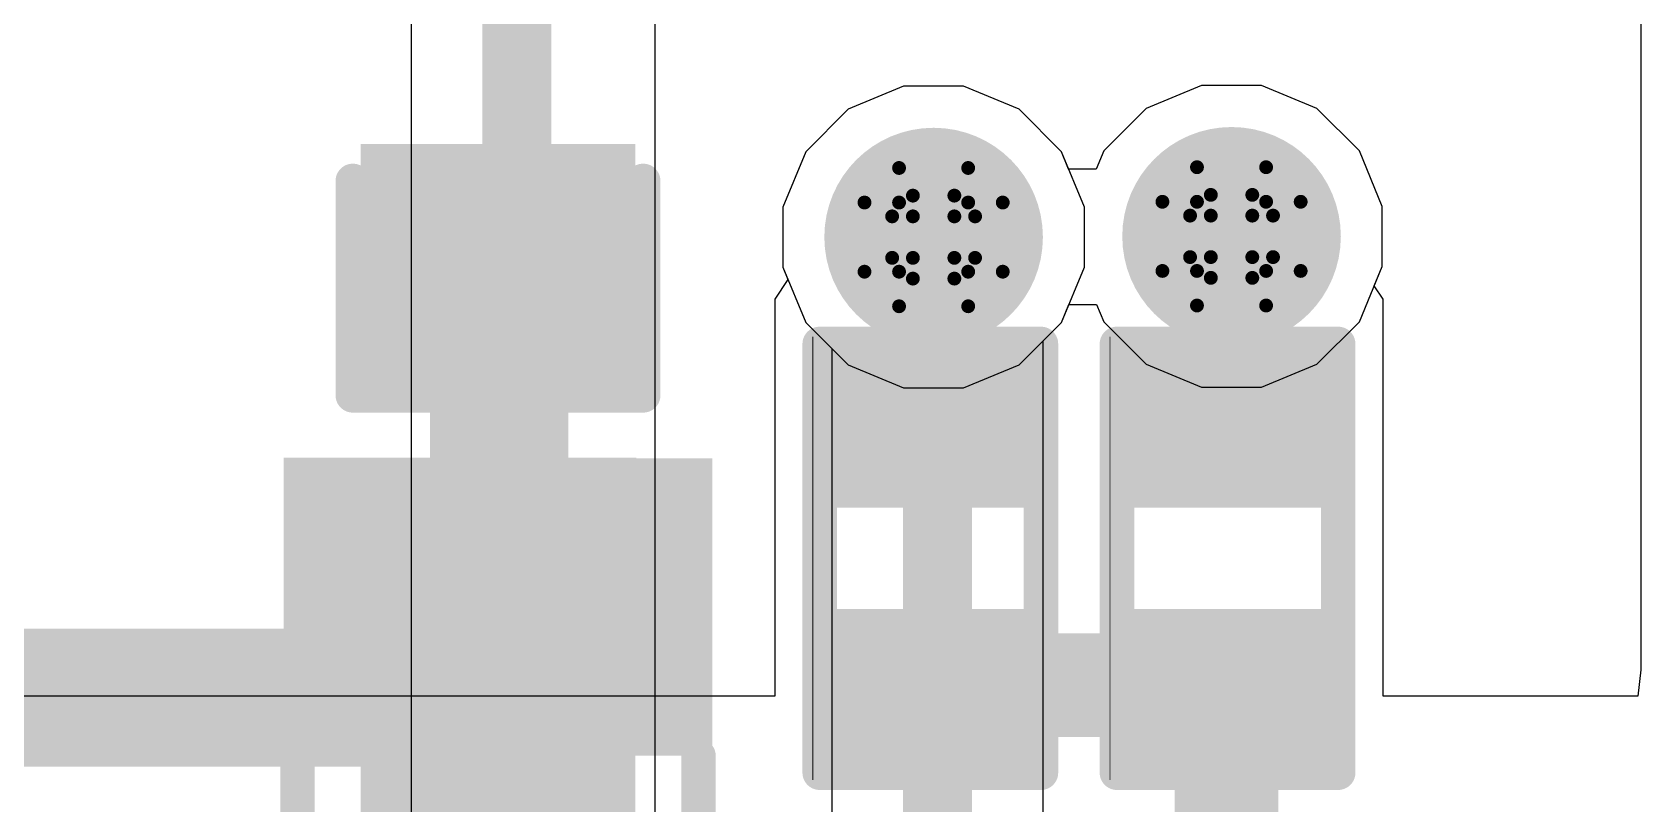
# Model space of a CAD drawing. Header units: inches. Extents: x -3 to 5259, y -3 to 5282.
# Drawn here: x 73.53 to 79.44, y 33.43 to 36.27 of the extents above; entities that cross this region are included whole.
import ezdxf

# ---------------------------------------------------------------- set-up
doc = ezdxf.new("R2010")
doc.units = ezdxf.units.IN
for name, color, linetype in [('Bottom Layer', 5, 'Continuous'), ('Bottom Solder', 6, 'Continuous'), ('Drill Drawing', 1, 'Continuous'), ('Layer 1', 16, 'Continuous'), ('Layer 2', 76, 'Continuous'), ('Top Layer', 1, 'Continuous'), ('Top Overlay', 2, 'Continuous'), ('Top Paste', 8, 'Continuous'), ('Top Solder', 216, 'Continuous'), ('Via Holes', 16, 'Continuous')]:
    doc.layers.add(name, color=color, linetype=linetype)

# ---------------------------------------------------------------- blocks, each defined once
blk = doc.blocks.new('R___0402_62')
at = {"layer": 'Top Layer'}
for points in [[(-0.6985, -0.3175), (-0.6985, 0.3174999999999999), (-0.2413000000000001, 0.3175), (-0.2412999999999999, -0.3174999999999999)], [(0.2413000000000001, -0.3175), (0.2412999999999999, 0.3174999999999999), (0.6985, 0.3175), (0.6985, -0.3174999999999999)]]:
    blk.add_hatch(color=1, dxfattribs=at).paths.add_polyline_path(points)
at = {"layer": 'Top Paste'}
for points in [[(-0.6985, -0.3175), (-0.6985, 0.3174999999999999), (-0.2413000000000001, 0.3175), (-0.2412999999999999, -0.3174999999999999)], [(0.2413000000000001, -0.3175), (0.2412999999999999, 0.3174999999999999), (0.6985, 0.3175), (0.6985, -0.3174999999999999)]]:
    blk.add_hatch(color=8, dxfattribs=at).paths.add_polyline_path(points)
at = {"layer": 'Top Solder'}
for points in [[(-0.75350116, -0.3725011600000001), (-0.75350116, 0.3725011599999999), (-0.18629884, 0.3725011600000001), (-0.1862988399999999, -0.3725011599999999)], [(0.18629884, -0.3725011600000001), (0.1862988399999999, 0.3725011599999999), (0.75350116, 0.3725011600000001), (0.75350116, -0.3725011599999999)]]:
    blk.add_hatch(color=216, dxfattribs=at).paths.add_polyline_path(points)
at = {"layer": 'Top Overlay'}
for points in [[(0.7874, 0.4064, 0.127, 0.127, 0), (-0.7874, 0.4064, 0.127, 0.127, 0)], [(-0.7874, -0.4064, 0.127, 0.127, 0), (-0.7874, 0.4064, 0.127, 0.127, 0)], [(0.7874, -0.4064, 0.127, 0.127, 0), (0.7874, 0.4064, 0.127, 0.127, 0)], [(0.7874, -0.4064, 0.127, 0.127, 0), (-0.7874, -0.4064, 0.127, 0.127, 0)], [(0.8128, -0.4318, 0.0032258, 0.0032258, 0), (-0.8128, -0.4318, 0.0032258, 0.0032258, 0)]]:
    blk.add_lwpolyline(points, format="xyseb", dxfattribs=at)
for points in [[(-0.8191499999999999, 0.4064, 0.0635, 0.0635, 1), (-0.7556499999999999, 0.4064, 0.0635, 0.0635, 1)], [(-0.8191499999999999, 0.4064, 0.0635, 0.0635, 1), (-0.7556499999999999, 0.4064, 0.0635, 0.0635, 1)], [(0.7556499999999999, 0.4064, 0.0635, 0.0635, 1), (0.8191499999999999, 0.4064, 0.0635, 0.0635, 1)], [(0.7556499999999999, 0.4064, 0.0635, 0.0635, 1), (0.8191499999999999, 0.4064, 0.0635, 0.0635, 1)], [(-0.8191499999999999, -0.4064, 0.0635, 0.0635, 1), (-0.7556499999999999, -0.4064, 0.0635, 0.0635, 1)], [(-0.8191499999999999, -0.4064, 0.0635, 0.0635, 1), (-0.7556499999999999, -0.4064, 0.0635, 0.0635, 1)], [(0.7556499999999999, -0.4064, 0.0635, 0.0635, 1), (0.8191499999999999, -0.4064, 0.0635, 0.0635, 1)], [(0.7556499999999999, -0.4064, 0.0635, 0.0635, 1), (0.8191499999999999, -0.4064, 0.0635, 0.0635, 1)], [(-0.81360518, -0.4318, 0.0016129, 0.0016129, 1), (-0.8119948199999999, -0.4318, 0.0016129, 0.0016129, 1)], [(0.8119948199999999, -0.4318, 0.0016129, 0.0016129, 1), (0.81360518, -0.4318, 0.0016129, 0.0016129, 1)]]:
    blk.add_lwpolyline(points, format="xyseb", close=True, dxfattribs=at)
blk = doc.blocks.new('R___0402_64')
at = {"layer": 'Top Layer'}
for points in [[(-0.6985, -0.3175), (-0.6985, 0.3174999999999999), (-0.2413000000000001, 0.3175), (-0.2412999999999999, -0.3174999999999999)], [(0.2413000000000001, -0.3175), (0.2412999999999999, 0.3174999999999999), (0.6985, 0.3175), (0.6985, -0.3174999999999999)]]:
    blk.add_hatch(color=1, dxfattribs=at).paths.add_polyline_path(points)
at = {"layer": 'Top Paste'}
for points in [[(-0.6985, -0.3175), (-0.6985, 0.3174999999999999), (-0.2413000000000001, 0.3175), (-0.2412999999999999, -0.3174999999999999)], [(0.2413000000000001, -0.3175), (0.2412999999999999, 0.3174999999999999), (0.6985, 0.3175), (0.6985, -0.3174999999999999)]]:
    blk.add_hatch(color=8, dxfattribs=at).paths.add_polyline_path(points)
at = {"layer": 'Top Solder'}
for points in [[(-0.75350116, -0.3725011600000001), (-0.75350116, 0.3725011599999999), (-0.18629884, 0.3725011600000001), (-0.1862988399999999, -0.3725011599999999)], [(0.18629884, -0.3725011600000001), (0.1862988399999999, 0.3725011599999999), (0.75350116, 0.3725011600000001), (0.75350116, -0.3725011599999999)]]:
    blk.add_hatch(color=216, dxfattribs=at).paths.add_polyline_path(points)
at = {"layer": 'Top Overlay'}
for points in [[(0.7874, 0.4064, 0.127, 0.127, 0), (-0.7874, 0.4064, 0.127, 0.127, 0)], [(-0.7874, -0.4064, 0.127, 0.127, 0), (-0.7874, 0.4064, 0.127, 0.127, 0)], [(0.7874, -0.4064, 0.127, 0.127, 0), (0.7874, 0.4064, 0.127, 0.127, 0)], [(0.7874, -0.4064, 0.127, 0.127, 0), (-0.7874, -0.4064, 0.127, 0.127, 0)], [(0.8128, -0.4318, 0.0032258, 0.0032258, 0), (-0.8128, -0.4318, 0.0032258, 0.0032258, 0)]]:
    blk.add_lwpolyline(points, format="xyseb", dxfattribs=at)
for points in [[(-0.8191499999999999, 0.4064, 0.0635, 0.0635, 1), (-0.7556499999999999, 0.4064, 0.0635, 0.0635, 1)], [(-0.8191499999999999, 0.4064, 0.0635, 0.0635, 1), (-0.7556499999999999, 0.4064, 0.0635, 0.0635, 1)], [(0.7556499999999999, 0.4064, 0.0635, 0.0635, 1), (0.8191499999999999, 0.4064, 0.0635, 0.0635, 1)], [(0.7556499999999999, 0.4064, 0.0635, 0.0635, 1), (0.8191499999999999, 0.4064, 0.0635, 0.0635, 1)], [(-0.8191499999999999, -0.4064, 0.0635, 0.0635, 1), (-0.7556499999999999, -0.4064, 0.0635, 0.0635, 1)], [(-0.8191499999999999, -0.4064, 0.0635, 0.0635, 1), (-0.7556499999999999, -0.4064, 0.0635, 0.0635, 1)], [(0.7556499999999999, -0.4064, 0.0635, 0.0635, 1), (0.8191499999999999, -0.4064, 0.0635, 0.0635, 1)], [(0.7556499999999999, -0.4064, 0.0635, 0.0635, 1), (0.8191499999999999, -0.4064, 0.0635, 0.0635, 1)], [(-0.81360518, -0.4318, 0.0016129, 0.0016129, 1), (-0.8119948199999999, -0.4318, 0.0016129, 0.0016129, 1)], [(0.8119948199999999, -0.4318, 0.0016129, 0.0016129, 1), (0.81360518, -0.4318, 0.0016129, 0.0016129, 1)]]:
    blk.add_lwpolyline(points, format="xyseb", close=True, dxfattribs=at)
blk = doc.blocks.new('SOD_323_206')
at = {"layer": 'Top Layer'}
for points in [[(-0.74999977, -0.4500003699999999), (-1.55000071, -0.4500003700000001), (-1.55000071, 0.4500003699999999), (-0.74999977, 0.4500003700000001)], [(1.55000071, -0.4500003699999999), (0.74999977, -0.4500003700000001), (0.74999977, 0.4500003699999999), (1.55000071, 0.4500003700000001)]]:
    blk.add_hatch(color=1, dxfattribs=at).paths.add_polyline_path(points)
at = {"layer": 'Top Overlay'}
for points in [[(-2.00728072, 0.48260254), (-0.9150807199999998, 0.48260254), (-0.9150807199999998, 0.78740254), (-2.00728072, 0.78740254)], [(-2.00933558, -0.50802032), (-1.57753558, -0.50802032), (-1.57753558, 0.50797968), (-2.00933558, 0.50797968)], [(-2.00934574, -0.7874), (-0.9171457399999999, -0.7874), (-0.9171457399999999, -0.4826), (-2.00934574, -0.4826)]]:
    blk.add_hatch(color=2, dxfattribs=at).paths.add_polyline_path(points)
at = {"layer": 'Top Paste'}
for points in [[(-0.74999977, -0.4500003699999999), (-1.55000071, -0.4500003700000001), (-1.55000071, 0.4500003699999999), (-0.74999977, 0.4500003700000001)], [(1.55000071, -0.4500003699999999), (0.74999977, -0.4500003700000001), (0.74999977, 0.4500003699999999), (1.55000071, 0.4500003700000001)]]:
    blk.add_hatch(color=8, dxfattribs=at).paths.add_polyline_path(points)
at = {"layer": 'Top Solder'}
for points in [[(-0.69499861, -0.5050015299999998), (-1.60500187, -0.50500153), (-1.60500187, 0.5050015299999998), (-0.69499861, 0.50500153)], [(1.60500187, -0.5050015299999998), (0.69499861, -0.50500153), (0.69499861, 0.5050015299999998), (1.60500187, 0.50500153)]]:
    blk.add_hatch(color=216, dxfattribs=at).paths.add_polyline_path(points)
at = {"layer": 'Top Overlay'}
for points in [[(0.9397999999999999, 0.7365974599999999, 0.127, 0.127, 0), (-0.91439746, 0.7366, 0.127, 0.127, 0)], [(0.9397999999999999, 0.5588, 0.127, 0.127, 0), (0.9397999999999999, 0.7365974599999999, 0.127, 0.127, 0)], [(0.9397999999999999, -0.7365974599999999, 0.127, 0.127, 0), (0.9397999999999999, -0.5588, 0.127, 0.127, 0)], [(-0.91439746, -0.7366, 0.127, 0.127, 0), (0.9397999999999999, -0.7365974599999999, 0.127, 0.127, 0)]]:
    blk.add_lwpolyline(points, format="xyseb", dxfattribs=at)
for points in [[(-0.94614746, 0.7366, 0.0635, 0.0635, 1), (-0.8826474599999999, 0.7366, 0.0635, 0.0635, 1)], [(0.9080499999999999, 0.7365974599999999, 0.0635, 0.0635, 1), (0.9715499999999999, 0.7365974599999999, 0.0635, 0.0635, 1)], [(0.9080499999999999, 0.7365974599999999, 0.0635, 0.0635, 1), (0.9715499999999999, 0.7365974599999999, 0.0635, 0.0635, 1)], [(0.9080499999999999, 0.5588, 0.0635, 0.0635, 1), (0.9715499999999999, 0.5588, 0.0635, 0.0635, 1)], [(0.9080499999999999, -0.5588, 0.0635, 0.0635, 1), (0.9715499999999999, -0.5588, 0.0635, 0.0635, 1)], [(-0.94614746, -0.7366, 0.0635, 0.0635, 1), (-0.8826474599999999, -0.7366, 0.0635, 0.0635, 1)], [(0.9080499999999999, -0.7365974599999999, 0.0635, 0.0635, 1), (0.9715499999999999, -0.7365974599999999, 0.0635, 0.0635, 1)], [(0.9080499999999999, -0.7365974599999999, 0.0635, 0.0635, 1), (0.9715499999999999, -0.7365974599999999, 0.0635, 0.0635, 1)]]:
    blk.add_lwpolyline(points, format="xyseb", close=True, dxfattribs=at)
blk = doc.blocks.new('C___0603_238')
at = {"layer": 'Top Layer'}
for points in [[(-0.3809999999999999, 0.4445), (-0.3809999999999999, -0.4445), (-1.143, -0.4445), (-1.143, 0.4445)], [(1.143, 0.4445), (1.143, -0.4445), (0.3809999999999999, -0.4445), (0.3809999999999999, 0.4445)]]:
    blk.add_hatch(color=1, dxfattribs=at).paths.add_polyline_path(points)
at = {"layer": 'Top Paste'}
for points in [[(-0.3809999999999999, 0.4445), (-0.3809999999999999, -0.4445), (-1.143, -0.4445), (-1.143, 0.4445)], [(1.143, 0.4445), (1.143, -0.4445), (0.3809999999999999, -0.4445), (0.3809999999999999, 0.4445)]]:
    blk.add_hatch(color=8, dxfattribs=at).paths.add_polyline_path(points)
at = {"layer": 'Top Solder'}
for points in [[(-0.3210001199999999, 0.50449988), (-0.3210001199999999, -0.50449988), (-1.20299988, -0.50449988), (-1.20299988, 0.50449988)], [(1.20299988, 0.50449988), (1.20299988, -0.50449988), (0.3210001199999999, -0.50449988), (0.3210001199999999, 0.50449988)]]:
    blk.add_hatch(color=216, dxfattribs=at).paths.add_polyline_path(points)
at = {"layer": 'Top Overlay'}
for points in [[(-1.2446, 0.5334, 0.127, 0.127, 0), (-0.4571999999999999, 0.5334, 0.127, 0.127, 0)], [(-1.2446, 0.5334, 0.127, 0.127, 0), (-1.2446, -0.5334, 0.127, 0.127, 0)], [(0.4571999999999999, 0.5334, 0.127, 0.127, 0), (1.2446, 0.5334, 0.127, 0.127, 0)], [(1.2446, 0.5334, 0.127, 0.127, 0), (1.2446, -0.5334, 0.127, 0.127, 0)], [(-1.2446, -0.5334, 0.127, 0.127, 0), (-0.4571999999999999, -0.5334, 0.127, 0.127, 0)], [(0.4571999999999999, -0.5334, 0.127, 0.127, 0), (1.2446, -0.5334, 0.127, 0.127, 0)]]:
    blk.add_lwpolyline(points, format="xyseb", dxfattribs=at)
for points in [[(-1.27635, 0.5334, 0.0635, 0.0635, 1), (-1.21285, 0.5334, 0.0635, 0.0635, 1)], [(-1.27635, 0.5334, 0.0635, 0.0635, 1), (-1.21285, 0.5334, 0.0635, 0.0635, 1)], [(-0.4889499999999999, 0.5334, 0.0635, 0.0635, 1), (-0.42545, 0.5334, 0.0635, 0.0635, 1)], [(0.42545, 0.5334, 0.0635, 0.0635, 1), (0.4889499999999999, 0.5334, 0.0635, 0.0635, 1)], [(1.21285, 0.5334, 0.0635, 0.0635, 1), (1.27635, 0.5334, 0.0635, 0.0635, 1)], [(1.21285, 0.5334, 0.0635, 0.0635, 1), (1.27635, 0.5334, 0.0635, 0.0635, 1)], [(-1.27635, -0.5334, 0.0635, 0.0635, 1), (-1.21285, -0.5334, 0.0635, 0.0635, 1)], [(-1.27635, -0.5334, 0.0635, 0.0635, 1), (-1.21285, -0.5334, 0.0635, 0.0635, 1)], [(-0.4889499999999999, -0.5334, 0.0635, 0.0635, 1), (-0.42545, -0.5334, 0.0635, 0.0635, 1)], [(0.42545, -0.5334, 0.0635, 0.0635, 1), (0.4889499999999999, -0.5334, 0.0635, 0.0635, 1)], [(1.21285, -0.5334, 0.0635, 0.0635, 1), (1.27635, -0.5334, 0.0635, 0.0635, 1)], [(1.21285, -0.5334, 0.0635, 0.0635, 1), (1.27635, -0.5334, 0.0635, 0.0635, 1)]]:
    blk.add_lwpolyline(points, format="xyseb", close=True, dxfattribs=at)

msp = doc.modelspace()

# ---------------------------------------------------------------- hatches: boundary and pattern name
at = {"layer": 'Bottom Layer'}
h = msp.add_hatch(color=5, dxfattribs=at)
edge = h.paths.add_edge_path()
edge.add_arc((76.84256412, 35.51564906), 0.2999994, 0, 360)
h = msp.add_hatch(color=5, dxfattribs=at)
edge = h.paths.add_edge_path()
edge.add_arc((77.93733714, 35.51842274), 0.2999994, 0, 360)
at = {"layer": 'Bottom Solder'}
h = msp.add_hatch(color=6, dxfattribs=at)
edge = h.paths.add_edge_path()
edge.add_arc((76.84256412, 35.51564906), 0.4015993999999999, 0, 360)
h = msp.add_hatch(color=6, dxfattribs=at)
edge = h.paths.add_edge_path()
edge.add_arc((77.93733714, 35.51842274), 0.4015993999999999, 0, 360)
at = {"layer": 'Layer 1'}
h = msp.add_hatch(color=16, dxfattribs=at)
edge = h.paths.add_edge_path()
edge.add_arc((76.84256412, 35.51564906), 0.2999994, 0, 360)
h = msp.add_hatch(color=16, dxfattribs=at)
edge = h.paths.add_edge_path()
edge.add_arc((77.93733714, 35.51842274), 0.2999994, 0, 360)
at = {"layer": 'Layer 2'}
h = msp.add_hatch(color=76, dxfattribs=at)
edge = h.paths.add_edge_path()
edge.add_arc((76.84256412, 35.51564906), 0.2999994, 0, 360)
h = msp.add_hatch(color=76, dxfattribs=at)
edge = h.paths.add_edge_path()
edge.add_arc((77.93733714, 35.51842274), 0.2999994, 0, 360)
at = {"layer": 'Top Layer'}
h = msp.add_hatch(color=1, dxfattribs=at)
edge = h.paths.add_edge_path()
edge.add_arc((76.84256412, 35.51564906), 0.2999994, 0, 360)
h = msp.add_hatch(color=1, dxfattribs=at)
edge = h.paths.add_edge_path()
edge.add_arc((77.93733714, 35.51842274), 0.2999994, 0, 360)
at = {"layer": 'Top Solder'}
h = msp.add_hatch(color=216, dxfattribs=at)
edge = h.paths.add_edge_path()
edge.add_arc((76.84256412, 35.51564906), 0.4015993999999999, 0, 360)
h = msp.add_hatch(color=216, dxfattribs=at)
edge = h.paths.add_edge_path()
edge.add_arc((77.93733714, 35.51842274), 0.4015993999999999, 0, 360)
at = {"layer": 'Via Holes'}
h = msp.add_hatch(color=7, dxfattribs=at)
edge = h.paths.add_edge_path()
edge.add_arc((76.84256412, 35.51564906), 0.1499997, 0, 360)
h = msp.add_hatch(color=7, dxfattribs=at)
edge = h.paths.add_edge_path()
edge.add_arc((77.93733714, 35.51842274), 0.1499997, 0, 360)

# ---------------------------------------------------------------- linework, layer by layer
at = {"layer": 'Bottom Layer'}
for p, q in [((75.81899999999999, 29.46485344), (75.81899999999999, 73.05039237999999)), ((74.92253494, 39.8715738), (74.92253494, 30.24359458)), ((76.73236621999999, 36.06964846), (76.52874966, 35.98530776)), ((76.95276202, 36.06964846), (76.73236621999999, 36.06964846)), ((77.15637858, 35.98530776), (76.95276202, 36.06964846)), ((76.52874966, 35.98530776), (76.37290542, 35.82946352)), ((77.31222282, 35.82946352), (77.15637858, 35.98530776)), ((76.37290542, 35.82946352), (76.28856472, 35.62584696)), ((77.39656352, 35.62584696), (77.31222282, 35.82946352)), ((76.28856472, 35.62584696), (76.28856472, 35.40545116)), ((77.39656352, 35.40545116), (77.39656352, 35.62584696)), ((76.28856472, 35.40545116), (76.37290542, 35.2018346)), ((77.31222282, 35.2018346), (77.39656352, 35.40545116)), ((76.37290542, 35.2018346), (76.52874966, 35.04599036)), ((77.15637858, 35.04599036), (77.31222282, 35.2018346)), ((76.52874966, 35.04599036), (76.73236621999999, 34.96164966)), ((76.95276202, 34.96164966), (77.15637858, 35.04599036)), ((76.73236621999999, 34.96164966), (76.95276202, 34.96164966))]:
    msp.add_line(p, q, dxfattribs=at)
msp.add_lwpolyline([(75.31099999999999, 25.8572, 0.254, 0.254, 0), (75.31099999999999, 40.4890732, 0.254, 0.254, 0)], format="xyseb", dxfattribs=at)
at = {"layer": 'Drill Drawing'}
for points in [[(76.71556412, 35.64264906, 0.0508, 0.0508, 0), (76.71556412, 35.76964906, 0.0508, 0.0508, 0)], [(76.71556412, 35.76964906, 0.0508, 0.0508, 0), (76.96956412, 35.76964906, 0.0508, 0.0508, 0)], [(76.96956412, 35.64264906, 0.0508, 0.0508, 0), (76.96956412, 35.76964906, 0.0508, 0.0508, 0)], [(77.81033713999999, 35.64542274, 0.0508, 0.0508, 0), (77.81033713999999, 35.77242274, 0.0508, 0.0508, 0)], [(77.81033713999999, 35.77242274, 0.0508, 0.0508, 0), (78.06433713999999, 35.77242274, 0.0508, 0.0508, 0)], [(78.06433713999999, 35.64542274, 0.0508, 0.0508, 0), (78.06433713999999, 35.77242274, 0.0508, 0.0508, 0)], [(76.58856411999999, 35.38864906, 0.0508, 0.0508, 0), (76.58856411999999, 35.64264906, 0.0508, 0.0508, 0)], [(76.58856411999999, 35.64264906, 0.0508, 0.0508, 0), (76.71556412, 35.64264906, 0.0508, 0.0508, 0)], [(76.76636411999999, 35.59184905999999, 0.0508, 0.0508, 0), (76.76636411999999, 35.66804906, 0.0508, 0.0508, 0)], [(76.76636411999999, 35.66804906, 0.0508, 0.0508, 0), (76.91876411999999, 35.66804906, 0.0508, 0.0508, 0)], [(76.91876411999999, 35.59184905999999, 0.0508, 0.0508, 0), (76.91876411999999, 35.66804906, 0.0508, 0.0508, 0)], [(76.96956412, 35.64264906, 0.0508, 0.0508, 0), (77.09656412, 35.64264906, 0.0508, 0.0508, 0)], [(77.09656412, 35.38864906, 0.0508, 0.0508, 0), (77.09656412, 35.64264906, 0.0508, 0.0508, 0)], [(77.68333713999999, 35.39142274, 0.0508, 0.0508, 0), (77.68333713999999, 35.64542274, 0.0508, 0.0508, 0)], [(77.68333713999999, 35.64542274, 0.0508, 0.0508, 0), (77.81033713999999, 35.64542274, 0.0508, 0.0508, 0)], [(77.86113714, 35.59462274, 0.0508, 0.0508, 0), (77.86113714, 35.67082274, 0.0508, 0.0508, 0)], [(77.86113714, 35.67082274, 0.0508, 0.0508, 0), (78.01353714, 35.67082274, 0.0508, 0.0508, 0)], [(78.01353714, 35.59462274, 0.0508, 0.0508, 0), (78.01353714, 35.67082274, 0.0508, 0.0508, 0)], [(78.06433713999999, 35.64542274, 0.0508, 0.0508, 0), (78.19133713999999, 35.64542274, 0.0508, 0.0508, 0)], [(78.19133713999999, 35.39142274, 0.0508, 0.0508, 0), (78.19133713999999, 35.64542274, 0.0508, 0.0508, 0)], [(76.69016411999999, 35.43944905999999, 0.0508, 0.0508, 0), (76.69016411999999, 35.59184905999999, 0.0508, 0.0508, 0)], [(76.69016411999999, 35.59184905999999, 0.0508, 0.0508, 0), (76.76636411999999, 35.59184905999999, 0.0508, 0.0508, 0)], [(76.91876411999999, 35.59184905999999, 0.0508, 0.0508, 0), (76.99496411999999, 35.59184905999999, 0.0508, 0.0508, 0)], [(76.99496411999999, 35.43944905999999, 0.0508, 0.0508, 0), (76.99496411999999, 35.59184905999999, 0.0508, 0.0508, 0)], [(77.78493714, 35.44222274, 0.0508, 0.0508, 0), (77.78493714, 35.59462274, 0.0508, 0.0508, 0)], [(77.78493714, 35.59462274, 0.0508, 0.0508, 0), (77.86113714, 35.59462274, 0.0508, 0.0508, 0)], [(78.01353714, 35.59462274, 0.0508, 0.0508, 0), (78.08973714, 35.59462274, 0.0508, 0.0508, 0)], [(78.08973714, 35.44222274, 0.0508, 0.0508, 0), (78.08973714, 35.59462274, 0.0508, 0.0508, 0)], [(77.78493714, 35.44222274, 0.0508, 0.0508, 0), (77.86113714, 35.44222274, 0.0508, 0.0508, 0)], [(77.86113714, 35.36602274, 0.0508, 0.0508, 0), (77.86113714, 35.44222274, 0.0508, 0.0508, 0)], [(78.01353714, 35.44222274, 0.0508, 0.0508, 0), (78.08973714, 35.44222274, 0.0508, 0.0508, 0)], [(78.01353714, 35.36602274, 0.0508, 0.0508, 0), (78.01353714, 35.44222274, 0.0508, 0.0508, 0)], [(76.58856411999999, 35.38864906, 0.0508, 0.0508, 0), (76.71556412, 35.38864906, 0.0508, 0.0508, 0)], [(76.69016411999999, 35.43944905999999, 0.0508, 0.0508, 0), (76.76636411999999, 35.43944905999999, 0.0508, 0.0508, 0)], [(76.71556412, 35.26164906, 0.0508, 0.0508, 0), (76.71556412, 35.38864906, 0.0508, 0.0508, 0)], [(76.76636411999999, 35.36324906, 0.0508, 0.0508, 0), (76.76636411999999, 35.43944905999999, 0.0508, 0.0508, 0)], [(76.91876411999999, 35.43944905999999, 0.0508, 0.0508, 0), (76.99496411999999, 35.43944905999999, 0.0508, 0.0508, 0)], [(76.91876411999999, 35.36324906, 0.0508, 0.0508, 0), (76.91876411999999, 35.43944905999999, 0.0508, 0.0508, 0)], [(76.96956412, 35.38864906, 0.0508, 0.0508, 0), (77.09656412, 35.38864906, 0.0508, 0.0508, 0)], [(76.96956412, 35.26164906, 0.0508, 0.0508, 0), (76.96956412, 35.38864906, 0.0508, 0.0508, 0)], [(77.68333713999999, 35.39142274, 0.0508, 0.0508, 0), (77.81033713999999, 35.39142274, 0.0508, 0.0508, 0)], [(77.81033713999999, 35.26442274, 0.0508, 0.0508, 0), (77.81033713999999, 35.39142274, 0.0508, 0.0508, 0)], [(78.06433713999999, 35.39142274, 0.0508, 0.0508, 0), (78.19133713999999, 35.39142274, 0.0508, 0.0508, 0)], [(78.06433713999999, 35.26442274, 0.0508, 0.0508, 0), (78.06433713999999, 35.39142274, 0.0508, 0.0508, 0)], [(76.76636411999999, 35.36324906, 0.0508, 0.0508, 0), (76.91876411999999, 35.36324906, 0.0508, 0.0508, 0)], [(77.86113714, 35.36602274, 0.0508, 0.0508, 0), (78.01353714, 35.36602274, 0.0508, 0.0508, 0)], [(77.81033713999999, 35.26442274, 0.0508, 0.0508, 0), (78.06433713999999, 35.26442274, 0.0508, 0.0508, 0)], [(76.71556412, 35.26164906, 0.0508, 0.0508, 0), (76.96956412, 35.26164906, 0.0508, 0.0508, 0)]]:
    msp.add_lwpolyline(points, format="xyseb", dxfattribs=at)
for points in [[(76.70286412, 35.76964906, 0.0254, 0.0254, 1), (76.72826411999999, 35.76964906, 0.0254, 0.0254, 1)], [(76.70286412, 35.76964906, 0.0254, 0.0254, 1), (76.72826411999999, 35.76964906, 0.0254, 0.0254, 1)], [(76.95686411999999, 35.76964906, 0.0254, 0.0254, 1), (76.98226412, 35.76964906, 0.0254, 0.0254, 1)], [(76.95686411999999, 35.76964906, 0.0254, 0.0254, 1), (76.98226412, 35.76964906, 0.0254, 0.0254, 1)], [(77.79763713999999, 35.77242274, 0.0254, 0.0254, 1), (77.82303714, 35.77242274, 0.0254, 0.0254, 1)], [(77.79763713999999, 35.77242274, 0.0254, 0.0254, 1), (77.82303714, 35.77242274, 0.0254, 0.0254, 1)], [(78.05163714, 35.77242274, 0.0254, 0.0254, 1), (78.07703714, 35.77242274, 0.0254, 0.0254, 1)], [(78.05163714, 35.77242274, 0.0254, 0.0254, 1), (78.07703714, 35.77242274, 0.0254, 0.0254, 1)], [(76.57586412, 35.64264906, 0.0254, 0.0254, 1), (76.60126412, 35.64264906, 0.0254, 0.0254, 1)], [(76.57586412, 35.64264906, 0.0254, 0.0254, 1), (76.60126412, 35.64264906, 0.0254, 0.0254, 1)], [(76.70286412, 35.64264906, 0.0254, 0.0254, 1), (76.72826411999999, 35.64264906, 0.0254, 0.0254, 1)], [(76.70286412, 35.64264906, 0.0254, 0.0254, 1), (76.72826411999999, 35.64264906, 0.0254, 0.0254, 1)], [(76.75366412, 35.66804906, 0.0254, 0.0254, 1), (76.77906412, 35.66804906, 0.0254, 0.0254, 1)], [(76.75366412, 35.66804906, 0.0254, 0.0254, 1), (76.77906412, 35.66804906, 0.0254, 0.0254, 1)], [(76.90606412, 35.66804906, 0.0254, 0.0254, 1), (76.93146412, 35.66804906, 0.0254, 0.0254, 1)], [(76.90606412, 35.66804906, 0.0254, 0.0254, 1), (76.93146412, 35.66804906, 0.0254, 0.0254, 1)], [(76.95686411999999, 35.64264906, 0.0254, 0.0254, 1), (76.98226412, 35.64264906, 0.0254, 0.0254, 1)], [(76.95686411999999, 35.64264906, 0.0254, 0.0254, 1), (76.98226412, 35.64264906, 0.0254, 0.0254, 1)], [(77.08386412, 35.64264906, 0.0254, 0.0254, 1), (77.10926411999999, 35.64264906, 0.0254, 0.0254, 1)], [(77.08386412, 35.64264906, 0.0254, 0.0254, 1), (77.10926411999999, 35.64264906, 0.0254, 0.0254, 1)], [(77.67063714, 35.64542274, 0.0254, 0.0254, 1), (77.69603714, 35.64542274, 0.0254, 0.0254, 1)], [(77.67063714, 35.64542274, 0.0254, 0.0254, 1), (77.69603714, 35.64542274, 0.0254, 0.0254, 1)], [(77.79763713999999, 35.64542274, 0.0254, 0.0254, 1), (77.82303714, 35.64542274, 0.0254, 0.0254, 1)], [(77.79763713999999, 35.64542274, 0.0254, 0.0254, 1), (77.82303714, 35.64542274, 0.0254, 0.0254, 1)], [(77.84843713999999, 35.67082274, 0.0254, 0.0254, 1), (77.87383714, 35.67082274, 0.0254, 0.0254, 1)], [(77.84843713999999, 35.67082274, 0.0254, 0.0254, 1), (77.87383714, 35.67082274, 0.0254, 0.0254, 1)], [(78.00083714, 35.67082274, 0.0254, 0.0254, 1), (78.02623713999999, 35.67082274, 0.0254, 0.0254, 1)], [(78.00083714, 35.67082274, 0.0254, 0.0254, 1), (78.02623713999999, 35.67082274, 0.0254, 0.0254, 1)], [(78.05163714, 35.64542274, 0.0254, 0.0254, 1), (78.07703714, 35.64542274, 0.0254, 0.0254, 1)], [(78.05163714, 35.64542274, 0.0254, 0.0254, 1), (78.07703714, 35.64542274, 0.0254, 0.0254, 1)], [(78.17863714, 35.64542274, 0.0254, 0.0254, 1), (78.20403714, 35.64542274, 0.0254, 0.0254, 1)], [(78.17863714, 35.64542274, 0.0254, 0.0254, 1), (78.20403714, 35.64542274, 0.0254, 0.0254, 1)], [(76.67746412, 35.59184905999999, 0.0254, 0.0254, 1), (76.70286412, 35.59184905999999, 0.0254, 0.0254, 1)], [(76.67746412, 35.59184905999999, 0.0254, 0.0254, 1), (76.70286412, 35.59184905999999, 0.0254, 0.0254, 1)], [(76.75366412, 35.59184905999999, 0.0254, 0.0254, 1), (76.77906412, 35.59184905999999, 0.0254, 0.0254, 1)], [(76.75366412, 35.59184905999999, 0.0254, 0.0254, 1), (76.77906412, 35.59184905999999, 0.0254, 0.0254, 1)], [(76.90606412, 35.59184905999999, 0.0254, 0.0254, 1), (76.93146412, 35.59184905999999, 0.0254, 0.0254, 1)], [(76.90606412, 35.59184905999999, 0.0254, 0.0254, 1), (76.93146412, 35.59184905999999, 0.0254, 0.0254, 1)], [(76.98226412, 35.59184905999999, 0.0254, 0.0254, 1), (77.00766412, 35.59184905999999, 0.0254, 0.0254, 1)], [(76.98226412, 35.59184905999999, 0.0254, 0.0254, 1), (77.00766412, 35.59184905999999, 0.0254, 0.0254, 1)], [(77.77223714, 35.59462274, 0.0254, 0.0254, 1), (77.79763713999999, 35.59462274, 0.0254, 0.0254, 1)], [(77.77223714, 35.59462274, 0.0254, 0.0254, 1), (77.79763713999999, 35.59462274, 0.0254, 0.0254, 1)], [(77.84843713999999, 35.59462274, 0.0254, 0.0254, 1), (77.87383714, 35.59462274, 0.0254, 0.0254, 1)], [(77.84843713999999, 35.59462274, 0.0254, 0.0254, 1), (77.87383714, 35.59462274, 0.0254, 0.0254, 1)], [(78.00083714, 35.59462274, 0.0254, 0.0254, 1), (78.02623713999999, 35.59462274, 0.0254, 0.0254, 1)], [(78.00083714, 35.59462274, 0.0254, 0.0254, 1), (78.02623713999999, 35.59462274, 0.0254, 0.0254, 1)], [(78.07703714, 35.59462274, 0.0254, 0.0254, 1), (78.10243713999999, 35.59462274, 0.0254, 0.0254, 1)], [(78.07703714, 35.59462274, 0.0254, 0.0254, 1), (78.10243713999999, 35.59462274, 0.0254, 0.0254, 1)], [(77.77223714, 35.44222274, 0.0254, 0.0254, 1), (77.79763713999999, 35.44222274, 0.0254, 0.0254, 1)], [(77.77223714, 35.44222274, 0.0254, 0.0254, 1), (77.79763713999999, 35.44222274, 0.0254, 0.0254, 1)], [(77.84843713999999, 35.44222274, 0.0254, 0.0254, 1), (77.87383714, 35.44222274, 0.0254, 0.0254, 1)], [(77.84843713999999, 35.44222274, 0.0254, 0.0254, 1), (77.87383714, 35.44222274, 0.0254, 0.0254, 1)], [(78.00083714, 35.44222274, 0.0254, 0.0254, 1), (78.02623713999999, 35.44222274, 0.0254, 0.0254, 1)], [(78.00083714, 35.44222274, 0.0254, 0.0254, 1), (78.02623713999999, 35.44222274, 0.0254, 0.0254, 1)], [(78.07703714, 35.44222274, 0.0254, 0.0254, 1), (78.10243713999999, 35.44222274, 0.0254, 0.0254, 1)], [(78.07703714, 35.44222274, 0.0254, 0.0254, 1), (78.10243713999999, 35.44222274, 0.0254, 0.0254, 1)], [(76.57586412, 35.38864906, 0.0254, 0.0254, 1), (76.60126412, 35.38864906, 0.0254, 0.0254, 1)], [(76.57586412, 35.38864906, 0.0254, 0.0254, 1), (76.60126412, 35.38864906, 0.0254, 0.0254, 1)], [(76.67746412, 35.43944905999999, 0.0254, 0.0254, 1), (76.70286412, 35.43944905999999, 0.0254, 0.0254, 1)], [(76.67746412, 35.43944905999999, 0.0254, 0.0254, 1), (76.70286412, 35.43944905999999, 0.0254, 0.0254, 1)], [(76.70286412, 35.38864906, 0.0254, 0.0254, 1), (76.72826411999999, 35.38864906, 0.0254, 0.0254, 1)], [(76.70286412, 35.38864906, 0.0254, 0.0254, 1), (76.72826411999999, 35.38864906, 0.0254, 0.0254, 1)], [(76.75366412, 35.43944905999999, 0.0254, 0.0254, 1), (76.77906412, 35.43944905999999, 0.0254, 0.0254, 1)], [(76.75366412, 35.43944905999999, 0.0254, 0.0254, 1), (76.77906412, 35.43944905999999, 0.0254, 0.0254, 1)], [(76.90606412, 35.43944905999999, 0.0254, 0.0254, 1), (76.93146412, 35.43944905999999, 0.0254, 0.0254, 1)], [(76.90606412, 35.43944905999999, 0.0254, 0.0254, 1), (76.93146412, 35.43944905999999, 0.0254, 0.0254, 1)], [(76.95686411999999, 35.38864906, 0.0254, 0.0254, 1), (76.98226412, 35.38864906, 0.0254, 0.0254, 1)], [(76.95686411999999, 35.38864906, 0.0254, 0.0254, 1), (76.98226412, 35.38864906, 0.0254, 0.0254, 1)], [(76.98226412, 35.43944905999999, 0.0254, 0.0254, 1), (77.00766412, 35.43944905999999, 0.0254, 0.0254, 1)], [(76.98226412, 35.43944905999999, 0.0254, 0.0254, 1), (77.00766412, 35.43944905999999, 0.0254, 0.0254, 1)], [(77.08386412, 35.38864906, 0.0254, 0.0254, 1), (77.10926411999999, 35.38864906, 0.0254, 0.0254, 1)], [(77.08386412, 35.38864906, 0.0254, 0.0254, 1), (77.10926411999999, 35.38864906, 0.0254, 0.0254, 1)], [(77.67063714, 35.39142274, 0.0254, 0.0254, 1), (77.69603714, 35.39142274, 0.0254, 0.0254, 1)], [(77.67063714, 35.39142274, 0.0254, 0.0254, 1), (77.69603714, 35.39142274, 0.0254, 0.0254, 1)], [(77.79763713999999, 35.39142274, 0.0254, 0.0254, 1), (77.82303714, 35.39142274, 0.0254, 0.0254, 1)], [(77.79763713999999, 35.39142274, 0.0254, 0.0254, 1), (77.82303714, 35.39142274, 0.0254, 0.0254, 1)], [(78.05163714, 35.39142274, 0.0254, 0.0254, 1), (78.07703714, 35.39142274, 0.0254, 0.0254, 1)], [(78.05163714, 35.39142274, 0.0254, 0.0254, 1), (78.07703714, 35.39142274, 0.0254, 0.0254, 1)], [(78.17863714, 35.39142274, 0.0254, 0.0254, 1), (78.20403714, 35.39142274, 0.0254, 0.0254, 1)], [(78.17863714, 35.39142274, 0.0254, 0.0254, 1), (78.20403714, 35.39142274, 0.0254, 0.0254, 1)], [(76.75366412, 35.36324906, 0.0254, 0.0254, 1), (76.77906412, 35.36324906, 0.0254, 0.0254, 1)], [(76.75366412, 35.36324906, 0.0254, 0.0254, 1), (76.77906412, 35.36324906, 0.0254, 0.0254, 1)], [(76.90606412, 35.36324906, 0.0254, 0.0254, 1), (76.93146412, 35.36324906, 0.0254, 0.0254, 1)], [(76.90606412, 35.36324906, 0.0254, 0.0254, 1), (76.93146412, 35.36324906, 0.0254, 0.0254, 1)], [(77.84843713999999, 35.36602274, 0.0254, 0.0254, 1), (77.87383714, 35.36602274, 0.0254, 0.0254, 1)], [(77.84843713999999, 35.36602274, 0.0254, 0.0254, 1), (77.87383714, 35.36602274, 0.0254, 0.0254, 1)], [(78.00083714, 35.36602274, 0.0254, 0.0254, 1), (78.02623713999999, 35.36602274, 0.0254, 0.0254, 1)], [(78.00083714, 35.36602274, 0.0254, 0.0254, 1), (78.02623713999999, 35.36602274, 0.0254, 0.0254, 1)], [(77.79763713999999, 35.26442274, 0.0254, 0.0254, 1), (77.82303714, 35.26442274, 0.0254, 0.0254, 1)], [(77.79763713999999, 35.26442274, 0.0254, 0.0254, 1), (77.82303714, 35.26442274, 0.0254, 0.0254, 1)], [(78.05163714, 35.26442274, 0.0254, 0.0254, 1), (78.07703714, 35.26442274, 0.0254, 0.0254, 1)], [(78.05163714, 35.26442274, 0.0254, 0.0254, 1), (78.07703714, 35.26442274, 0.0254, 0.0254, 1)], [(76.70286412, 35.26164906, 0.0254, 0.0254, 1), (76.72826411999999, 35.26164906, 0.0254, 0.0254, 1)], [(76.70286412, 35.26164906, 0.0254, 0.0254, 1), (76.72826411999999, 35.26164906, 0.0254, 0.0254, 1)], [(76.95686411999999, 35.26164906, 0.0254, 0.0254, 1), (76.98226412, 35.26164906, 0.0254, 0.0254, 1)], [(76.95686411999999, 35.26164906, 0.0254, 0.0254, 1), (76.98226412, 35.26164906, 0.0254, 0.0254, 1)]]:
    msp.add_lwpolyline(points, format="xyseb", close=True, dxfattribs=at)
at = {"layer": 'Layer 1'}
for p, q in [((76.73236621999999, 36.06964846), (76.52874966, 35.98530776)), ((76.95276202, 36.06964846), (76.73236621999999, 36.06964846)), ((77.15637858, 35.98530776), (76.95276202, 36.06964846)), ((76.52874966, 35.98530776), (76.37290542, 35.82946352)), ((77.31222282, 35.82946352), (77.15637858, 35.98530776)), ((76.37290542, 35.82946352), (76.28856472, 35.62584696)), ((77.39656352, 35.62584696), (77.31222282, 35.82946352)), ((76.28856472, 35.62584696), (76.28856472, 35.40545116)), ((77.39656352, 35.40545116), (77.39656352, 35.62584696)), ((76.28856472, 35.40545116), (76.37290542, 35.2018346)), ((77.31222282, 35.2018346), (77.39656352, 35.40545116)), ((76.37290542, 35.2018346), (76.52874966, 35.04599036)), ((77.15637858, 35.04599036), (77.31222282, 35.2018346)), ((76.52874966, 35.04599036), (76.73236621999999, 34.96164966)), ((76.95276202, 34.96164966), (77.15637858, 35.04599036)), ((76.73236621999999, 34.96164966), (76.95276202, 34.96164966))]:
    msp.add_line(p, q, dxfattribs=at)
at = {"layer": 'Layer 2'}
for p, q in [((76.73236621999999, 36.06964846), (76.52874966, 35.98530776)), ((76.95276202, 36.06964846), (76.73236621999999, 36.06964846)), ((77.15637858, 35.98530776), (76.95276202, 36.06964846)), ((77.82713924, 36.07242214), (77.62352268, 35.98808144)), ((78.04753504, 36.07242214), (77.82713924, 36.07242214)), ((78.2511516, 35.98808144), (78.04753504, 36.07242214)), ((76.52874966, 35.98530776), (76.37290542, 35.82946352)), ((77.31222282, 35.82946352), (77.15637858, 35.98530776)), ((77.62352268, 35.98808144), (77.46767844, 35.83223719999999)), ((78.40699584, 35.83223719999999), (78.2511516, 35.98808144)), ((76.37290542, 35.82946352), (76.28856472, 35.62584696)), ((77.33857531999999, 35.7658416), (77.31222282, 35.82946352)), ((77.46767844, 35.83223719999999), (77.44017786, 35.7658416)), ((78.49133654, 35.62862064), (78.40699584, 35.83223719999999)), ((77.44017786, 35.7658416), (77.33857531999999, 35.7658416)), ((76.28856472, 35.62584696), (76.28856472, 35.40545116)), ((78.49133654, 35.40822484), (78.49133654, 35.62862064)), ((78.40699584, 35.20460828), (78.49133654, 35.40822484)), ((76.28856472, 35.40545116), (76.37290542, 35.2018346)), ((77.31222282, 35.2018346), (77.3397234, 35.2682302)), ((77.3397234, 35.2682302), (77.44132594, 35.2682302)), ((77.44132594, 35.2682302), (77.46767844, 35.20460828)), ((76.37290542, 35.2018346), (76.4683256, 35.10641441999999)), ((77.24525572, 35.1348675), (77.31222282, 35.2018346)), ((77.46767844, 35.20460828), (77.62352268, 35.04876403999999)), ((78.2511516, 35.04876403999999), (78.40699584, 35.20460828)), ((77.24525572, 30.2475138), (77.24525572, 35.1348675)), ((76.4683256, 35.10641441999999), (76.4683256, 33.30855416)), ((77.62352268, 35.04876403999999), (77.82713924, 34.96442334)), ((78.04753504, 34.96442334), (78.2511516, 35.04876403999999)), ((77.82713924, 34.96442334), (78.04753504, 34.96442334))]:
    msp.add_line(p, q, dxfattribs=at)
for points in [[(76.84256412, 35.51564906, 0.254, 0.254, 0), (76.85679066, 35.50142252, 0.254, 0.254, 0)], [(76.85679066, 30.2475138, 0.254, 0.254, 0), (76.85679066, 35.50142252, 0.254, 0.254, 0)]]:
    msp.add_lwpolyline(points, format="xyseb", dxfattribs=at)
for points in [[(76.77906412, 35.51564906, 0.127, 0.127, 1), (76.90606412, 35.51564906, 0.127, 0.127, 1)], [(76.79329066, 35.50142252, 0.127, 0.127, 1), (76.92029065999999, 35.50142252, 0.127, 0.127, 1)], [(76.79329066, 35.50142252, 0.127, 0.127, 1), (76.92029065999999, 35.50142252, 0.127, 0.127, 1)]]:
    msp.add_lwpolyline(points, format="xyseb", close=True, dxfattribs=at)
at = {"layer": 'Top Layer'}
for p, q in [((79.44124828, 36.72839746), (79.44124828, 33.92667586)), ((76.73236621999999, 36.06964846), (76.52874966, 35.98530776)), ((76.95276202, 36.06964846), (76.73236621999999, 36.06964846)), ((77.15637858, 35.98530776), (76.95276202, 36.06964846)), ((77.82713924, 36.07242214), (77.62352268, 35.98808144)), ((78.04753504, 36.07242214), (77.82713924, 36.07242214)), ((78.2511516, 35.98808144), (78.04753504, 36.07242214)), ((76.52874966, 35.98530776), (76.37290542, 35.82946352)), ((77.31222282, 35.82946352), (77.15637858, 35.98530776)), ((77.62352268, 35.98808144), (77.46767844, 35.83223719999999)), ((78.40699584, 35.83223719999999), (78.2511516, 35.98808144)), ((76.37290542, 35.82946352), (76.28856472, 35.62584696)), ((77.33857531999999, 35.7658416), (77.31222282, 35.82946352)), ((77.46767844, 35.83223719999999), (77.44017786, 35.7658416)), ((78.49133654, 35.62862064), (78.40699584, 35.83223719999999)), ((77.44017786, 35.7658416), (77.33857531999999, 35.7658416)), ((76.28856472, 35.62584696), (76.28856472, 35.40545116)), ((78.49133654, 35.40822484), (78.49133654, 35.62862064)), ((78.46173791999999, 35.33676702), (78.49133654, 35.40822484)), ((76.30719054, 35.360483), (76.25895847999999, 35.28829874)), ((76.28856472, 35.40545116), (76.30719054, 35.360483)), ((78.49412545999999, 35.28829874), (78.46173791999999, 35.33676702)), ((76.25895847999999, 35.28829874), (76.25896102, 35.28829874)), ((76.25896102, 35.28829874), (76.25896102, 34.32309874)), ((78.49412292, 34.32309874), (78.49412292, 35.28829874)), ((78.49412292, 35.28829874), (78.49412545999999, 35.28829874)), ((76.25896102, 34.32309874), (76.25896102, 33.82980534)), ((78.49412292, 33.82980534), (78.49412292, 34.32309874)), ((79.44124828, 33.92667586), (79.4298259, 33.82980534)), ((76.25896102, 33.82980534), (70.49374775999999, 33.82980534)), ((79.4298259, 33.82980534), (78.49412292, 33.82980534))]:
    msp.add_line(p, q, dxfattribs=at)
for points in [[(76.83721996, 35.5103049, 0.3809999999999999, 0.3809999999999999, 0), (76.84256412, 35.51564906, 0.3809999999999999, 0.3809999999999999, 0)], [(77.93199297999999, 35.51307858, 0.3809999999999999, 0.3809999999999999, 0), (77.93733714, 35.51842274, 0.3809999999999999, 0.3809999999999999, 0)], [(77.93199297999999, 34.814637, 0.3809999999999999, 0.3809999999999999, 0), (77.93199297999999, 35.51307858, 0.3809999999999999, 0.3809999999999999, 0)], [(75.2459379, 35.3951667, 0.508, 0.508, 0), (75.24599378, 35.39522258, 0.508, 0.508, 0)], [(75.2459379, 33.82399128, 0.508, 0.508, 0), (75.2459379, 35.3951667, 0.508, 0.508, 0)], [(76.83721996, 34.81186331999999, 0.3809999999999999, 0.3809999999999999, 0), (76.83721996, 35.5103049, 0.3809999999999999, 0.3809999999999999, 0)], [(76.83187833999999, 34.8065217, 0.3809999999999999, 0.3809999999999999, 0), (76.83721996, 34.81186331999999, 0.3809999999999999, 0.3809999999999999, 0)], [(77.92665136, 34.80929537999999, 0.3809999999999999, 0.3809999999999999, 0), (77.93199297999999, 34.814637, 0.3809999999999999, 0.3809999999999999, 0)], [(72.32509791999999, 33.82393794, 0.508, 0.508, 0), (75.24588456, 33.82393794, 0.508, 0.508, 0)], [(75.24588456, 33.82393794, 0.508, 0.508, 0), (75.2459379, 33.82399128, 0.508, 0.508, 0)], [(76.83455042, 33.86939378, 0.3809999999999999, 0.3809999999999999, 0), (76.83460122, 33.86944458, 0.3809999999999999, 0.3809999999999999, 0)], [(76.83460122, 33.86944458, 0.3809999999999999, 0.3809999999999999, 0), (77.83770056, 33.86944458, 0.3809999999999999, 0.3809999999999999, 0)], [(77.79168591999999, 33.82342994, 0.3809999999999999, 0.3809999999999999, 0), (77.83770056, 33.86944458, 0.3809999999999999, 0.3809999999999999, 0)], [(77.83770056, 33.86944458, 0.3809999999999999, 0.3809999999999999, 0), (77.83775136, 33.86949538, 0.3809999999999999, 0.3809999999999999, 0)], [(77.83775136, 33.86949538, 0.3809999999999999, 0.3809999999999999, 0), (77.92665136, 33.86949538, 0.3809999999999999, 0.3809999999999999, 0)], [(77.91868592, 32.71553528, 0.3809999999999999, 0.3809999999999999, 0), (77.91868592, 33.82342994, 0.3809999999999999, 0.3809999999999999, 0)]]:
    msp.add_lwpolyline(points, format="xyseb", dxfattribs=at)
for points in [[(76.74731412, 35.51564906, 0.1905, 0.1905, 1), (76.93781412, 35.51564906, 0.1905, 0.1905, 1)], [(77.83674298, 35.51307858, 0.1905, 0.1905, 1), (78.02724298, 35.51307858, 0.1905, 0.1905, 1)], [(77.83674298, 35.51307858, 0.1905, 0.1905, 1), (78.02724298, 35.51307858, 0.1905, 0.1905, 1)], [(77.84208713999999, 35.51842274, 0.1905, 0.1905, 1), (78.03258713999999, 35.51842274, 0.1905, 0.1905, 1)], [(75.11893789999999, 35.3951667, 0.254, 0.254, 1), (75.3729379, 35.3951667, 0.254, 0.254, 1)], [(75.11893789999999, 35.3951667, 0.254, 0.254, 1), (75.3729379, 35.3951667, 0.254, 0.254, 1)], [(75.11899378, 35.39522258, 0.254, 0.254, 1), (75.37299378, 35.39522258, 0.254, 0.254, 1)], [(76.74196996, 35.5103049, 0.1905, 0.1905, 1), (76.93246995999999, 35.5103049, 0.1905, 0.1905, 1)], [(76.74196996, 35.5103049, 0.1905, 0.1905, 1), (76.93246995999999, 35.5103049, 0.1905, 0.1905, 1)], [(76.73662834, 34.8065217, 0.1905, 0.1905, 1), (76.92712834, 34.8065217, 0.1905, 0.1905, 1)], [(76.74196996, 34.81186331999999, 0.1905, 0.1905, 1), (76.93246995999999, 34.81186331999999, 0.1905, 0.1905, 1)], [(76.74196996, 34.81186331999999, 0.1905, 0.1905, 1), (76.93246995999999, 34.81186331999999, 0.1905, 0.1905, 1)], [(77.83140136, 34.80929537999999, 0.1905, 0.1905, 1), (78.02190136, 34.80929537999999, 0.1905, 0.1905, 1)], [(77.83674298, 34.814637, 0.1905, 0.1905, 1), (78.02724298, 34.814637, 0.1905, 0.1905, 1)], [(77.83674298, 34.814637, 0.1905, 0.1905, 1), (78.02724298, 34.814637, 0.1905, 0.1905, 1)], [(75.11888456, 33.82393794, 0.254, 0.254, 1), (75.37288455999999, 33.82393794, 0.254, 0.254, 1)], [(75.11888456, 33.82393794, 0.254, 0.254, 1), (75.37288455999999, 33.82393794, 0.254, 0.254, 1)], [(75.11893789999999, 33.82399128, 0.254, 0.254, 1), (75.3729379, 33.82399128, 0.254, 0.254, 1)], [(75.11893789999999, 33.82399128, 0.254, 0.254, 1), (75.3729379, 33.82399128, 0.254, 0.254, 1)], [(76.73930041999999, 33.86939378, 0.1905, 0.1905, 1), (76.92980042, 33.86939378, 0.1905, 0.1905, 1)], [(76.73935122, 33.86944458, 0.1905, 0.1905, 1), (76.92985121999999, 33.86944458, 0.1905, 0.1905, 1)], [(76.73935122, 33.86944458, 0.1905, 0.1905, 1), (76.92985121999999, 33.86944458, 0.1905, 0.1905, 1)], [(77.74245056, 33.86944458, 0.1905, 0.1905, 1), (77.93295056, 33.86944458, 0.1905, 0.1905, 1)], [(77.74245056, 33.86944458, 0.1905, 0.1905, 1), (77.93295056, 33.86944458, 0.1905, 0.1905, 1)], [(77.74245056, 33.86944458, 0.1905, 0.1905, 1), (77.93295056, 33.86944458, 0.1905, 0.1905, 1)], [(77.74250135999999, 33.86949538, 0.1905, 0.1905, 1), (77.93300136, 33.86949538, 0.1905, 0.1905, 1)], [(77.74250135999999, 33.86949538, 0.1905, 0.1905, 1), (77.93300136, 33.86949538, 0.1905, 0.1905, 1)], [(77.83140136, 33.86949538, 0.1905, 0.1905, 1), (78.02190136, 33.86949538, 0.1905, 0.1905, 1)], [(77.69643592, 33.82342994, 0.1905, 0.1905, 1), (77.88693592, 33.82342994, 0.1905, 0.1905, 1)], [(77.82343592, 33.82342994, 0.1905, 0.1905, 1), (78.01393592, 33.82342994, 0.1905, 0.1905, 1)]]:
    msp.add_lwpolyline(points, format="xyseb", close=True, dxfattribs=at)

# ---------------------------------------------------------------- block references
for name, p, rotation in [('C___0603_238', (75.24185612, 36.17917072), 90), ('R___0402_64', (76.83046102, 34.33579873999999), 270), ('R___0402_62', (77.92262292, 34.33579873999999), 270), ('SOD_323_206', (75.24185612, 32.69574106), 270)]:
    msp.add_blockref(name, p, dxfattribs=dict(rotation=rotation))

doc.saveas('drawing.dxf')
